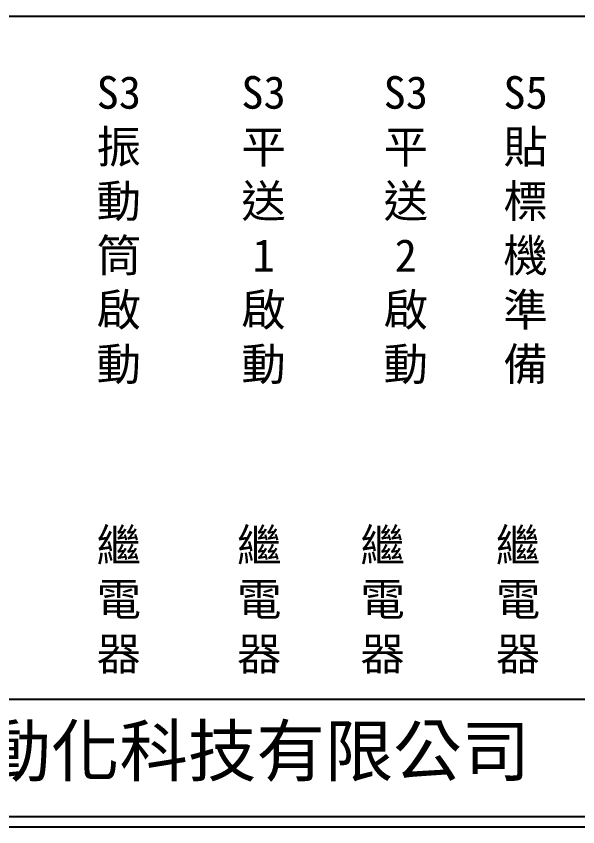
# Model space of a CAD drawing. Extents: x 926 to 1213, y 3 to 207.
# Drawn here: x 992.9 to 1060.1, y 3 to 100 of the extents above; entities that cross this region are included whole.
import ezdxf

# ---------------------------------------------------------------- set-up
doc = ezdxf.new("R2010")
doc.units = 0
doc.layers.add('圖框層', color=7, linetype='CONTINUOUS')
doc.layers.add('標尺寸層', color=3, linetype='CONTINUOUS')
doc.styles.add('CNS', font='romanc.shx', dxfattribs={"bigfont": 'chineset.shx'})
doc.styles.add('STSL', font='kaiu.ttf')

msp = doc.modelspace()

# ---------------------------------------------------------------- linework, layer by layer
at = {"layer": '圖框層', "color": 0}
for p, q in [((926.992, 18.25), (1211.493, 18.25)), ((926.992, 4.25), (1211.493, 4.25)), ((925.742, 3), (1212.742, 3))]:
    msp.add_line(p, q, dxfattribs=at)
at = {"layer": '標尺寸層', "color": 0}
msp.add_line((930.49, 99.958), (1208.361, 99.958), dxfattribs=at)

# ---------------------------------------------------------------- texts
at = {"layer": '圖框層', "color": 0, "style": 'STSL'}
msp.add_text('泓陞自動化科技有限公司', height=6, dxfattribs=at).set_placement((964.346, 9.076))
at = {"layer": '標尺寸層', "color": 0, "char_height": 3.9, "width": 2.84806, "attachment_point": 5, "style": 'CNS'}
for s, insert in [('{\\fDFKai-SB|b0|i0|c136|p65;S3\\P振動筒啟動}', (1005.182, 74.364)), ('{\\fDFKai-SB|b0|i0|c136|p65;S3平送1啟動}', (1022.492, 74.364)), ('{\\fDFKai-SB|b0|i0|c136|p65;S3平送2啟動}', (1039.505, 74.364)), ('{\\fDFKai-SB|b0|i0|c136|p65;S5貼標機準備}', (1053.839, 74.364)), ('{\\fDFKai-SB|b0|i0|c136|p65;繼電器}', (1005.182, 29.985)), ('{\\fDFKai-SB|b0|i0|c136|p65;繼電器}', (1021.978, 29.985)), ('{\\fDFKai-SB|b0|i0|c136|p65;繼電器}', (1036.736, 29.985)), ('{\\fDFKai-SB|b0|i0|c136|p65;繼電器}', (1052.93, 29.985))]:
    msp.add_mtext(s, dxfattribs=dict(at, insert=insert))

doc.saveas('drawing.dxf')
